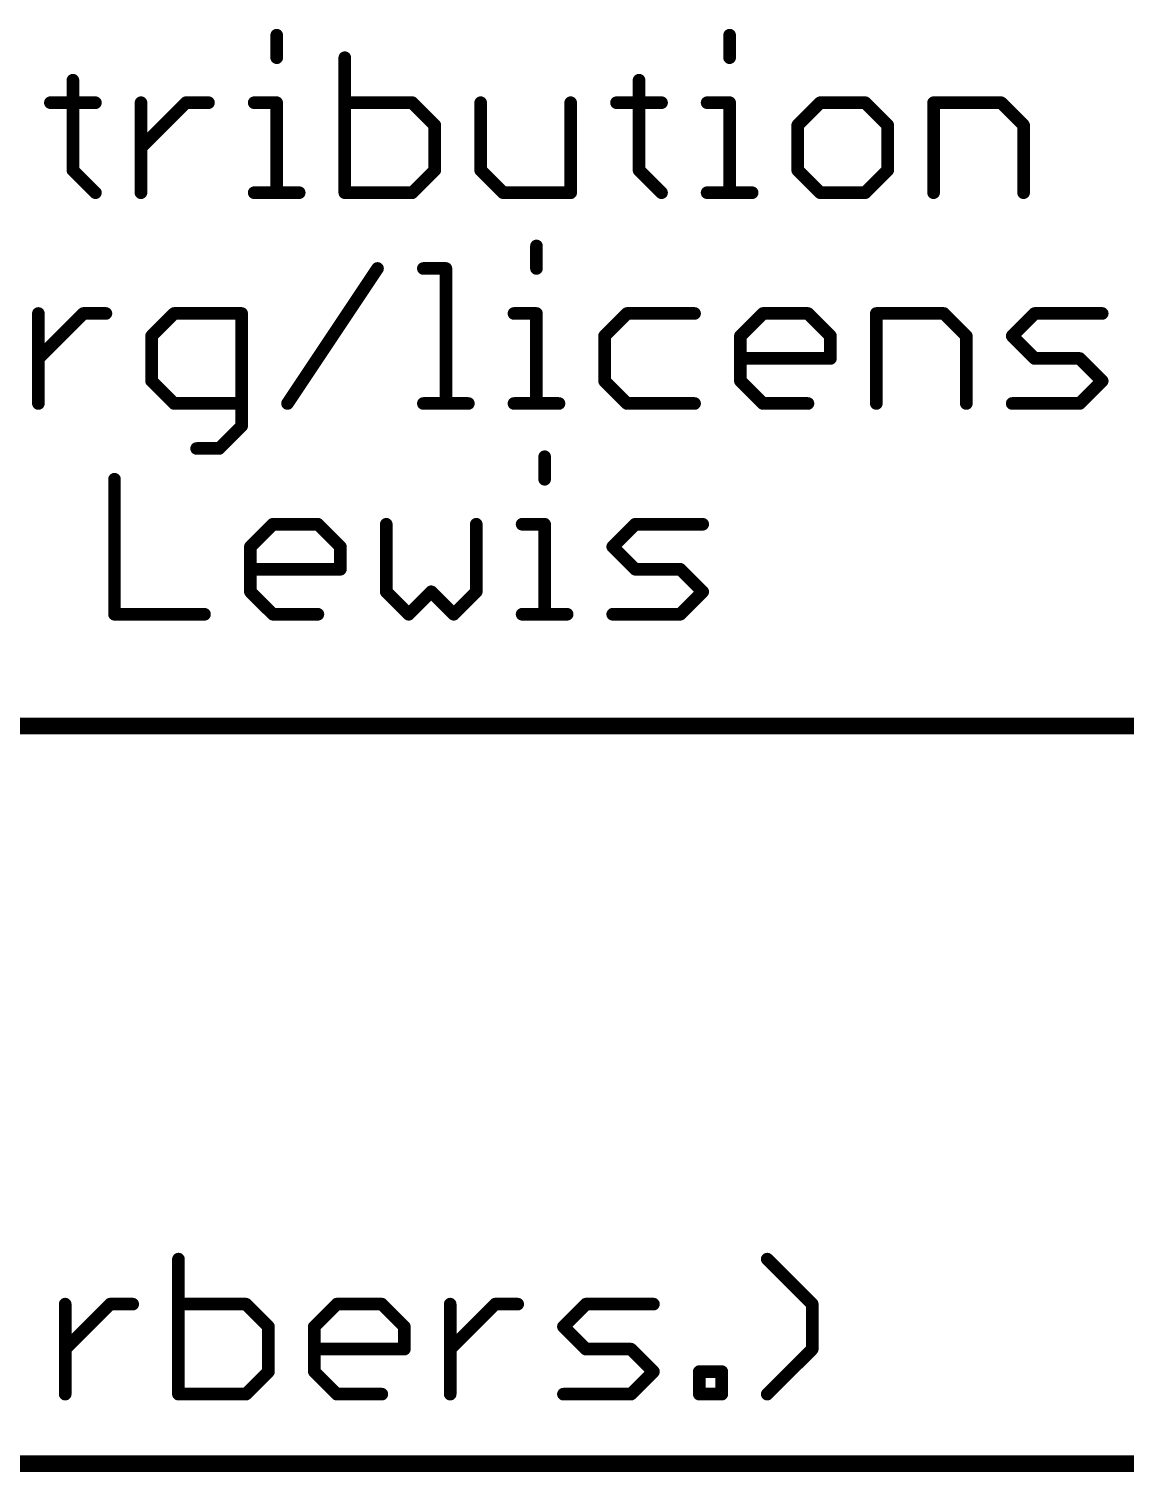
# Model space of a CAD drawing. Extents: x -32 to 75, y -66 to 21.
# Drawn here: x 27 to 40.21, y -24.23 to -6.84 of the extents above; entities that cross this region are included whole.
import ezdxf

# ---------------------------------------------------------------- set-up
doc = ezdxf.new("R2010")
doc.units = 0
doc.layers.add('51', color=53, linetype='CONTINUOUS')

msp = doc.modelspace()

# ---------------------------------------------------------------- linework, layer by layer
at = {"layer": '51'}
for points, const_width in [([(29.9907, -6.9156), (29.9907, -7.1868)], 0.1524), ([(35.4479, -6.9156), (35.4479, -7.1868)], 0.1524), ([(30.811, -7.1868), (30.811, -8.8138)], 0.1524), ([(27.535, -7.458), (27.535, -8.5426)], 0.1524), ([(34.3565, -7.458), (34.3565, -8.5426)], 0.1524), ([(27.2638, -7.7291), (27.8062, -7.7291)], 0.1524), ([(28.3553, -8.8138), (28.3553, -7.7291)], 0.1524), ([(28.3553, -8.2715), (28.8976, -7.7291)], 0.1524), ([(28.8976, -7.7291), (29.1688, -7.7291)], 0.1524), ([(29.7196, -7.7291), (29.9907, -7.7291)], 0.1524), ([(29.9907, -7.7291), (29.9907, -8.8138)], 0.1524), ([(31.6245, -7.7291), (30.811, -7.7291)], 0.1524), ([(31.8957, -8.0003), (31.6245, -7.7291)], 0.1524), ([(32.4482, -7.7291), (32.4482, -8.5426)], 0.1524), ([(33.5328, -8.8138), (33.5328, -7.7291)], 0.1524), ([(34.0853, -7.7291), (34.6276, -7.7291)], 0.1524), ([(35.1767, -7.7291), (35.4479, -7.7291)], 0.1524), ([(35.4479, -7.7291), (35.4479, -8.8138)], 0.1524), ([(36.5393, -7.7291), (36.2682, -8.0003)], 0.1524), ([(37.0817, -7.7291), (36.5393, -7.7291)], 0.1524), ([(37.3528, -8.0003), (37.0817, -7.7291)], 0.1524), ([(37.9053, -8.8138), (37.9053, -7.7291)], 0.1524), ([(37.9053, -7.7291), (38.7188, -7.7291)], 0.1524), ([(38.7188, -7.7291), (38.99, -8.0003)], 0.1524), ([(31.8957, -8.5426), (31.8957, -8.0003)], 0.1524), ([(36.2682, -8.0003), (36.2682, -8.5426)], 0.1524), ([(37.3528, -8.5426), (37.3528, -8.0003)], 0.1524), ([(38.99, -8.0003), (38.99, -8.8138)], 0.1524), ([(27.535, -8.5426), (27.8062, -8.8138)], 0.1524), ([(31.6245, -8.8138), (31.8957, -8.5426)], 0.1524), ([(32.4482, -8.5426), (32.7193, -8.8138)], 0.1524), ([(34.3565, -8.5426), (34.6276, -8.8138)], 0.1524), ([(36.2682, -8.5426), (36.5393, -8.8138)], 0.1524), ([(37.0817, -8.8138), (37.3528, -8.5426)], 0.1524), ([(29.7196, -8.8138), (30.2619, -8.8138)], 0.1524), ([(30.811, -8.8138), (31.6245, -8.8138)], 0.1524), ([(32.7193, -8.8138), (33.5328, -8.8138)], 0.1524), ([(35.1767, -8.8138), (35.7191, -8.8138)], 0.1524), ([(36.5393, -8.8138), (37.0817, -8.8138)], 0.1524), ([(33.1206, -9.4556), (33.1206, -9.7268)], 0.1524), ([(30.1208, -11.3538), (31.2055, -9.7268)], 0.1524), ([(31.758, -9.7268), (32.0291, -9.7268)], 0.1524), ([(32.0291, -9.7268), (32.0291, -11.3538)], 0.1524), ([(27.1194, -11.3538), (27.1194, -10.2691)], 0.1524), ([(27.1194, -10.8115), (27.6617, -10.2691)], 0.1524), ([(27.6617, -10.2691), (27.9329, -10.2691)], 0.1524), ([(28.7548, -10.2691), (28.4837, -10.5403)], 0.1524), ([(29.5683, -10.2691), (28.7548, -10.2691)], 0.1524), ([(29.5683, -11.625), (29.5683, -10.2691)], 0.1524), ([(32.8494, -10.2691), (33.1206, -10.2691)], 0.1524), ([(33.1206, -10.2691), (33.1206, -11.3538)], 0.1524), ([(34.212, -10.2691), (33.9409, -10.5403)], 0.1524), ([(35.0255, -10.2691), (34.212, -10.2691)], 0.1524), ([(35.578, -10.5403), (35.8492, -10.2691)], 0.1524), ([(35.8492, -10.2691), (36.3915, -10.2691)], 0.1524), ([(36.3915, -10.2691), (36.6627, -10.5403)], 0.1524), ([(37.2152, -11.3538), (37.2152, -10.2691)], 0.1524), ([(37.2152, -10.2691), (38.0287, -10.2691)], 0.1524), ([(38.0287, -10.2691), (38.2998, -10.5403)], 0.1524), ([(38.8523, -10.5403), (39.1235, -10.2691)], 0.1524), ([(39.1235, -10.2691), (39.937, -10.2691)], 0.1524), ([(28.4837, -10.5403), (28.4837, -11.0826)], 0.1524), ([(33.9409, -10.5403), (33.9409, -11.0826)], 0.1524), ([(35.578, -11.0826), (35.578, -10.5403)], 0.1524), ([(36.6627, -10.5403), (36.6627, -10.8115)], 0.1524), ([(38.2998, -10.5403), (38.2998, -11.3538)], 0.1524), ([(39.1235, -10.8115), (38.8523, -10.5403)], 0.1524), ([(36.6627, -10.8115), (35.578, -10.8115)], 0.1524), ([(39.6658, -10.8115), (39.1235, -10.8115)], 0.1524), ([(39.937, -11.0826), (39.6658, -10.8115)], 0.1524), ([(28.4837, -11.0826), (28.7548, -11.3538)], 0.1524), ([(33.9409, -11.0826), (34.212, -11.3538)], 0.1524), ([(35.8492, -11.3538), (35.578, -11.0826)], 0.1524), ([(39.6658, -11.3538), (39.937, -11.0826)], 0.1524), ([(28.7548, -11.3538), (29.5683, -11.3538)], 0.1524), ([(31.758, -11.3538), (32.3003, -11.3538)], 0.1524), ([(32.8494, -11.3538), (33.3917, -11.3538)], 0.1524), ([(34.212, -11.3538), (35.0255, -11.3538)], 0.1524), ([(36.3915, -11.3538), (35.8492, -11.3538)], 0.1524), ([(38.8523, -11.3538), (39.6658, -11.3538)], 0.1524), ([(29.2972, -11.8961), (29.5683, -11.625)], 0.1524), ([(29.026, -11.8961), (29.2972, -11.8961)], 0.1524), ([(33.2189, -11.9956), (33.2189, -12.2668)], 0.1524), ([(28.0363, -12.2668), (28.0363, -13.8938)], 0.1524), ([(29.6734, -13.0803), (29.9446, -12.8091)], 0.1524), ([(29.9446, -12.8091), (30.4869, -12.8091)], 0.1524), ([(30.4869, -12.8091), (30.7581, -13.0803)], 0.1524), ([(31.3106, -12.8091), (31.3106, -13.6226)], 0.1524), ([(32.3952, -13.6226), (32.3952, -12.8091)], 0.1524), ([(32.9477, -12.8091), (33.2189, -12.8091)], 0.1524), ([(33.2189, -12.8091), (33.2189, -13.8938)], 0.1524), ([(34.0392, -13.0803), (34.3103, -12.8091)], 0.1524), ([(34.3103, -12.8091), (35.1238, -12.8091)], 0.1524), ([(29.6734, -13.6226), (29.6734, -13.0803)], 0.1524), ([(30.7581, -13.0803), (30.7581, -13.3515)], 0.1524), ([(34.3103, -13.3515), (34.0392, -13.0803)], 0.1524), ([(30.7581, -13.3515), (29.6734, -13.3515)], 0.1524), ([(34.8527, -13.3515), (34.3103, -13.3515)], 0.1524), ([(35.1238, -13.6226), (34.8527, -13.3515)], 0.1524), ([(29.9446, -13.8938), (29.6734, -13.6226)], 0.1524), ([(31.3106, -13.6226), (31.5817, -13.8938)], 0.1524), ([(31.5817, -13.8938), (31.8529, -13.6226)], 0.1524), ([(31.8529, -13.6226), (32.1241, -13.8938)], 0.1524), ([(32.1241, -13.8938), (32.3952, -13.6226)], 0.1524), ([(34.8527, -13.8938), (35.1238, -13.6226)], 0.1524), ([(28.0363, -13.8938), (29.1209, -13.8938)], 0.1524), ([(30.4869, -13.8938), (29.9446, -13.8938)], 0.1524), ([(32.9477, -13.8938), (33.4901, -13.8938)], 0.1524), ([(34.0392, -13.8938), (34.8527, -13.8938)], 0.1524), ([(-31.75, -15.24), (69.85, -15.24)], 0.2032), ([(28.8067, -21.6648), (28.8067, -23.2918)], 0.1524), ([(36.4434, -22.2071), (35.901, -21.6648)], 0.1524), ([(27.4424, -23.2918), (27.4424, -22.2071)], 0.1524), ([(27.4424, -22.7495), (27.9847, -22.2071)], 0.1524), ([(27.9847, -22.2071), (28.2559, -22.2071)], 0.1524), ([(29.6202, -22.2071), (28.8067, -22.2071)], 0.1524), ([(29.8913, -22.4783), (29.6202, -22.2071)], 0.1524), ([(30.4438, -22.4783), (30.715, -22.2071)], 0.1524), ([(30.715, -22.2071), (31.2573, -22.2071)], 0.1524), ([(31.2573, -22.2071), (31.5285, -22.4783)], 0.1524), ([(32.081, -23.2918), (32.081, -22.2071)], 0.1524), ([(32.081, -22.7495), (32.6233, -22.2071)], 0.1524), ([(32.6233, -22.2071), (32.8945, -22.2071)], 0.1524), ([(33.4453, -22.4783), (33.7165, -22.2071)], 0.1524), ([(33.7165, -22.2071), (34.53, -22.2071)], 0.1524), ([(36.4434, -22.7495), (36.4434, -22.2071)], 0.1524), ([(29.8913, -23.0206), (29.8913, -22.4783)], 0.1524), ([(30.4438, -23.0206), (30.4438, -22.4783)], 0.1524), ([(31.5285, -22.4783), (31.5285, -22.7495)], 0.1524), ([(33.7165, -22.7495), (33.4453, -22.4783)], 0.1524), ([(31.5285, -22.7495), (30.4438, -22.7495)], 0.1524), ([(34.2588, -22.7495), (33.7165, -22.7495)], 0.1524), ([(34.53, -23.0206), (34.2588, -22.7495)], 0.1524), ([(35.901, -23.2918), (36.4434, -22.7495)], 0.1524), ([(29.6202, -23.2918), (29.8913, -23.0206)], 0.1524), ([(30.715, -23.2918), (30.4438, -23.0206)], 0.1524), ([(34.2588, -23.2918), (34.53, -23.0206)], 0.1524), ([(35.0825, -23.2918), (35.0825, -23.0206)], 0.1524), ([(35.0825, -23.0206), (35.3536, -23.0206)], 0.1524), ([(35.3536, -23.0206), (35.3536, -23.2918)], 0.1524), ([(28.8067, -23.2918), (29.6202, -23.2918)], 0.1524), ([(31.2573, -23.2918), (30.715, -23.2918)], 0.1524), ([(33.4453, -23.2918), (34.2588, -23.2918)], 0.1524), ([(35.3536, -23.2918), (35.0825, -23.2918)], 0.1524), ([(-31.75, -24.13), (69.85, -24.13)], 0.2032)]:
    msp.add_lwpolyline(points, dxfattribs=dict(at, const_width=const_width))
at = {"layer": '51', "const_width": 0.0762}
for points in [[(30.0288, -6.9156, 1), (29.9526, -6.9156)], [(35.486, -6.9156, 1), (35.4098, -6.9156)], [(30.8491, -7.1868, 1), (30.7729, -7.1868)], [(29.9526, -7.1868, 1), (30.0288, -7.1868)], [(35.4098, -7.1868, 1), (35.486, -7.1868)], [(27.5731, -7.458, 1), (27.4969, -7.458)], [(34.3946, -7.458, 1), (34.3184, -7.458)], [(27.2638, -7.691, 1), (27.2638, -7.7672)], [(27.8062, -7.7672, 1), (27.8062, -7.691)], [(28.3934, -7.7291, 1), (28.3172, -7.7291)], [(28.8976, -7.691, 1), (28.8976, -7.7672)], [(28.9245, -7.7561, 1), (28.8706, -7.7022)], [(29.1688, -7.7672, 1), (29.1688, -7.691)], [(29.7196, -7.691, 1), (29.7196, -7.7672)], [(30.0288, -7.7291, 1), (29.9526, -7.7291)], [(29.9907, -7.7672, 1), (29.9907, -7.691)], [(30.811, -7.691, 1), (30.811, -7.7672)], [(31.6514, -7.7022, 1), (31.5975, -7.7561)], [(31.6245, -7.7672, 1), (31.6245, -7.691)], [(32.4863, -7.7291, 1), (32.4101, -7.7291)], [(33.5709, -7.7291, 1), (33.4947, -7.7291)], [(34.0853, -7.691, 1), (34.0853, -7.7672)], [(34.6276, -7.7672, 1), (34.6276, -7.691)], [(35.1767, -7.691, 1), (35.1767, -7.7672)], [(35.486, -7.7291, 1), (35.4098, -7.7291)], [(35.4479, -7.7672, 1), (35.4479, -7.691)], [(36.5393, -7.691, 1), (36.5393, -7.7672)], [(36.5663, -7.7561, 1), (36.5124, -7.7022)], [(37.1086, -7.7022, 1), (37.0547, -7.7561)], [(37.0817, -7.7672, 1), (37.0817, -7.691)], [(37.9434, -7.7291, 1), (37.8672, -7.7291)], [(37.9053, -7.691, 1), (37.9053, -7.7672)], [(38.7458, -7.7022, 1), (38.6919, -7.7561)], [(38.7188, -7.7672, 1), (38.7188, -7.691)], [(31.9338, -8.0003, 1), (31.8576, -8.0003)], [(31.8687, -8.0272, 1), (31.9226, -7.9734)], [(36.3063, -8.0003, 1), (36.2301, -8.0003)], [(36.2412, -7.9734, 1), (36.2951, -8.0272)], [(37.3909, -8.0003, 1), (37.3147, -8.0003)], [(37.3259, -8.0272, 1), (37.3798, -7.9734)], [(39.0281, -8.0003, 1), (38.9519, -8.0003)], [(38.9631, -8.0272, 1), (39.0169, -7.9734)], [(28.3283, -8.2445, 1), (28.3822, -8.2984)], [(27.5619, -8.5157, 1), (27.508, -8.5696)], [(27.4969, -8.5426, 1), (27.5731, -8.5426)], [(31.8576, -8.5426, 1), (31.9338, -8.5426)], [(31.9226, -8.5696, 1), (31.8687, -8.5157)], [(32.4751, -8.5157, 1), (32.4212, -8.5696)], [(32.4101, -8.5426, 1), (32.4863, -8.5426)], [(34.3834, -8.5157, 1), (34.3295, -8.5696)], [(34.3184, -8.5426, 1), (34.3946, -8.5426)], [(36.2951, -8.5157, 1), (36.2412, -8.5696)], [(36.2301, -8.5426, 1), (36.3063, -8.5426)], [(37.3147, -8.5426, 1), (37.3909, -8.5426)], [(37.3798, -8.5696, 1), (37.3259, -8.5157)], [(27.7792, -8.8407, 1), (27.8331, -8.7869)], [(28.3172, -8.8138, 1), (28.3934, -8.8138)], [(29.7196, -8.7757, 1), (29.7196, -8.8519)], [(29.9526, -8.8138, 1), (30.0288, -8.8138)], [(30.2619, -8.8519, 1), (30.2619, -8.7757)], [(30.811, -8.7757, 1), (30.811, -8.8519)], [(30.7729, -8.8138, 1), (30.8491, -8.8138)], [(31.5976, -8.7869, 1), (31.6514, -8.8407)], [(31.6245, -8.8519, 1), (31.6245, -8.7757)], [(32.7193, -8.7757, 1), (32.7193, -8.8519)], [(32.6924, -8.8407, 1), (32.7463, -8.7869)], [(33.4947, -8.8138, 1), (33.5709, -8.8138)], [(33.5328, -8.8519, 1), (33.5328, -8.7757)], [(34.6007, -8.8407, 1), (34.6546, -8.7869)], [(35.1767, -8.7757, 1), (35.1767, -8.8519)], [(35.4098, -8.8138, 1), (35.486, -8.8138)], [(35.7191, -8.8519, 1), (35.7191, -8.7757)], [(36.5393, -8.7757, 1), (36.5393, -8.8519)], [(36.5124, -8.8407, 1), (36.5663, -8.7869)], [(37.0547, -8.7869, 1), (37.1086, -8.8407)], [(37.0817, -8.8519, 1), (37.0817, -8.7757)], [(37.8672, -8.8138, 1), (37.9434, -8.8138)], [(38.9519, -8.8138, 1), (39.0281, -8.8138)], [(33.1587, -9.4556, 1), (33.0825, -9.4556)], [(31.2372, -9.7479, 1), (31.1738, -9.7057)], [(31.758, -9.6887, 1), (31.758, -9.7649)], [(32.0672, -9.7268, 1), (31.991, -9.7268)], [(32.0291, -9.7649, 1), (32.0291, -9.6887)], [(33.0825, -9.7268, 1), (33.1587, -9.7268)], [(27.1575, -10.2691, 1), (27.0813, -10.2691)], [(27.6617, -10.231, 1), (27.6617, -10.3072)], [(27.6886, -10.2961, 1), (27.6348, -10.2422)], [(27.9329, -10.3072, 1), (27.9329, -10.231)], [(28.7548, -10.231, 1), (28.7548, -10.3072)], [(28.7818, -10.2961, 1), (28.7279, -10.2422)], [(29.6064, -10.2691, 1), (29.5302, -10.2691)], [(29.5683, -10.3072, 1), (29.5683, -10.231)], [(32.8494, -10.231, 1), (32.8494, -10.3072)], [(33.1587, -10.2691, 1), (33.0825, -10.2691)], [(33.1206, -10.3072, 1), (33.1206, -10.231)], [(34.212, -10.231, 1), (34.212, -10.3072)], [(34.239, -10.2961, 1), (34.1851, -10.2422)], [(35.0255, -10.3072, 1), (35.0255, -10.231)], [(35.8492, -10.231, 1), (35.8492, -10.3072)], [(35.8761, -10.2961, 1), (35.8222, -10.2422)], [(36.4184, -10.2422, 1), (36.3646, -10.2961)], [(36.3915, -10.3072, 1), (36.3915, -10.231)], [(37.2533, -10.2691, 1), (37.1771, -10.2691)], [(37.2152, -10.231, 1), (37.2152, -10.3072)], [(38.0556, -10.2422, 1), (38.0017, -10.2961)], [(38.0287, -10.3072, 1), (38.0287, -10.231)], [(39.1235, -10.231, 1), (39.1235, -10.3072)], [(39.1504, -10.2961, 1), (39.0965, -10.2422)], [(39.937, -10.3072, 1), (39.937, -10.231)], [(28.5218, -10.5403, 1), (28.4456, -10.5403)], [(28.4567, -10.5134, 1), (28.5106, -10.5672)], [(33.979, -10.5403, 1), (33.9028, -10.5403)], [(33.9139, -10.5134, 1), (33.9678, -10.5672)], [(35.6161, -10.5403, 1), (35.5399, -10.5403)], [(35.5511, -10.5134, 1), (35.605, -10.5672)], [(36.7008, -10.5403, 1), (36.6246, -10.5403)], [(36.6357, -10.5672, 1), (36.6896, -10.5134)], [(38.3379, -10.5403, 1), (38.2617, -10.5403)], [(38.2729, -10.5672, 1), (38.3268, -10.5134)], [(38.8793, -10.5134, 1), (38.8254, -10.5672)], [(38.8254, -10.5134, 1), (38.8793, -10.5672)], [(27.0924, -10.7845, 1), (27.1463, -10.8384)], [(35.578, -10.7734, 1), (35.578, -10.8496)], [(36.6246, -10.8115, 1), (36.7008, -10.8115)], [(36.6627, -10.8496, 1), (36.6627, -10.7734)], [(39.1235, -10.7734, 1), (39.1235, -10.8496)], [(39.0965, -10.8384, 1), (39.1504, -10.7845)], [(39.6928, -10.7845, 1), (39.6389, -10.8384)], [(39.6658, -10.8496, 1), (39.6658, -10.7734)], [(28.5106, -11.0557, 1), (28.4567, -11.1096)], [(28.4456, -11.0826, 1), (28.5218, -11.0826)], [(33.9678, -11.0557, 1), (33.9139, -11.1096)], [(33.9028, -11.0826, 1), (33.979, -11.0826)], [(35.605, -11.0557, 1), (35.5511, -11.1096)], [(35.5399, -11.0826, 1), (35.6161, -11.0826)], [(39.9639, -11.1096, 1), (39.91, -11.0557)], [(39.91, -11.1096, 1), (39.9639, -11.0557)], [(28.7548, -11.3157, 1), (28.7548, -11.3919)], [(28.7279, -11.3807, 1), (28.7818, -11.3269)], [(29.5683, -11.3919, 1), (29.5683, -11.3157)], [(30.0891, -11.3327, 1), (30.1525, -11.3749)], [(31.758, -11.3157, 1), (31.758, -11.3919)], [(32.3003, -11.3919, 1), (32.3003, -11.3157)], [(32.8494, -11.3157, 1), (32.8494, -11.3919)], [(33.3917, -11.3919, 1), (33.3917, -11.3157)], [(34.212, -11.3157, 1), (34.212, -11.3919)], [(34.1851, -11.3807, 1), (34.239, -11.3269)], [(35.0255, -11.3919, 1), (35.0255, -11.3157)], [(35.8492, -11.3157, 1), (35.8492, -11.3919)], [(35.8222, -11.3807, 1), (35.8761, -11.3269)], [(36.3915, -11.3919, 1), (36.3915, -11.3157)], [(38.8523, -11.3157, 1), (38.8523, -11.3919)], [(39.6389, -11.3269, 1), (39.6928, -11.3807)], [(39.6658, -11.3919, 1), (39.6658, -11.3157)], [(27.0813, -11.3538, 1), (27.1575, -11.3538)], [(31.991, -11.3538, 1), (32.0672, -11.3538)], [(33.0825, -11.3538, 1), (33.1587, -11.3538)], [(37.1771, -11.3538, 1), (37.2533, -11.3538)], [(38.2617, -11.3538, 1), (38.3379, -11.3538)], [(29.5302, -11.625, 1), (29.6064, -11.625)], [(29.5953, -11.6519, 1), (29.5414, -11.598)], [(29.026, -11.858, 1), (29.026, -11.9342)], [(29.2972, -11.9342, 1), (29.2972, -11.858)], [(29.2702, -11.8692, 1), (29.3241, -11.9231)], [(33.257, -11.9956, 1), (33.1808, -11.9956)], [(28.0744, -12.2668, 1), (27.9982, -12.2668)], [(33.1808, -12.2668, 1), (33.257, -12.2668)], [(29.9446, -12.771, 1), (29.9446, -12.8472)], [(29.9715, -12.8361, 1), (29.9176, -12.7822)], [(30.5139, -12.7822, 1), (30.46, -12.8361)], [(30.4869, -12.8472, 1), (30.4869, -12.771)], [(31.3487, -12.8091, 1), (31.2725, -12.8091)], [(32.4333, -12.8091, 1), (32.3571, -12.8091)], [(32.9477, -12.771, 1), (32.9477, -12.8472)], [(33.257, -12.8091, 1), (33.1808, -12.8091)], [(33.2189, -12.8472, 1), (33.2189, -12.771)], [(34.3103, -12.771, 1), (34.3103, -12.8472)], [(34.3373, -12.8361, 1), (34.2834, -12.7822)], [(35.1238, -12.8472, 1), (35.1238, -12.771)], [(29.7115, -13.0803, 1), (29.6353, -13.0803)], [(29.6465, -13.0534, 1), (29.7004, -13.1072)], [(30.7962, -13.0803, 1), (30.72, -13.0803)], [(30.7311, -13.1072, 1), (30.785, -13.0534)], [(34.0661, -13.0534, 1), (34.0122, -13.1072)], [(34.0122, -13.0534, 1), (34.0661, -13.1072)], [(29.6734, -13.3134, 1), (29.6734, -13.3896)], [(30.72, -13.3515, 1), (30.7962, -13.3515)], [(30.7581, -13.3896, 1), (30.7581, -13.3134)], [(34.3103, -13.3134, 1), (34.3103, -13.3896)], [(34.2834, -13.3784, 1), (34.3373, -13.3245)], [(34.8796, -13.3245, 1), (34.8257, -13.3784)], [(34.8527, -13.3896, 1), (34.8527, -13.3134)], [(29.7004, -13.5957, 1), (29.6465, -13.6496)], [(31.3375, -13.5957, 1), (31.2836, -13.6496)], [(31.8798, -13.5957, 1), (31.826, -13.6496)], [(31.8798, -13.6496, 1), (31.826, -13.5957)], [(32.4222, -13.6496, 1), (32.3683, -13.5957)], [(35.1508, -13.6496, 1), (35.0969, -13.5957)], [(35.0969, -13.6496, 1), (35.1508, -13.5957)], [(29.6353, -13.6226, 1), (29.7115, -13.6226)], [(31.2725, -13.6226, 1), (31.3487, -13.6226)], [(32.3571, -13.6226, 1), (32.4333, -13.6226)], [(28.0363, -13.8557, 1), (28.0363, -13.9319)], [(27.9982, -13.8938, 1), (28.0744, -13.8938)], [(29.1209, -13.9319, 1), (29.1209, -13.8557)], [(29.9446, -13.8557, 1), (29.9446, -13.9319)], [(29.9176, -13.9207, 1), (29.9715, -13.8669)], [(30.4869, -13.9319, 1), (30.4869, -13.8557)], [(31.5548, -13.8669, 1), (31.6087, -13.9207)], [(31.5548, -13.9207, 1), (31.6087, -13.8669)], [(32.0971, -13.8669, 1), (32.151, -13.9207)], [(32.0971, -13.9207, 1), (32.151, -13.8669)], [(32.9477, -13.8557, 1), (32.9477, -13.9319)], [(33.1808, -13.8938, 1), (33.257, -13.8938)], [(33.4901, -13.9319, 1), (33.4901, -13.8557)], [(34.0392, -13.8557, 1), (34.0392, -13.9319)], [(34.8257, -13.8669, 1), (34.8796, -13.9207)], [(34.8527, -13.9319, 1), (34.8527, -13.8557)], [(28.8448, -21.6648, 1), (28.7686, -21.6648)], [(35.928, -21.6379, 1), (35.8741, -21.6918)], [(27.4805, -22.2071, 1), (27.4043, -22.2071)], [(27.9847, -22.169, 1), (27.9847, -22.2452)], [(28.0117, -22.2341, 1), (27.9578, -22.1802)], [(28.2559, -22.2452, 1), (28.2559, -22.169)], [(28.8067, -22.169, 1), (28.8067, -22.2452)], [(29.6471, -22.1802, 1), (29.5932, -22.2341)], [(29.6202, -22.2452, 1), (29.6202, -22.169)], [(30.715, -22.169, 1), (30.715, -22.2452)], [(30.7419, -22.2341, 1), (30.6881, -22.1802)], [(31.2843, -22.1802, 1), (31.2304, -22.2341)], [(31.2573, -22.2452, 1), (31.2573, -22.169)], [(32.1191, -22.2071, 1), (32.0429, -22.2071)], [(32.6233, -22.169, 1), (32.6233, -22.2452)], [(32.6503, -22.2341, 1), (32.5964, -22.1802)], [(32.8945, -22.2452, 1), (32.8945, -22.169)], [(33.7165, -22.169, 1), (33.7165, -22.2452)], [(33.7434, -22.2341, 1), (33.6895, -22.1802)], [(34.53, -22.2452, 1), (34.53, -22.169)], [(36.4815, -22.2071, 1), (36.4053, -22.2071)], [(36.4164, -22.2341, 1), (36.4703, -22.1802)], [(29.9294, -22.4783, 1), (29.8532, -22.4783)], [(29.8644, -22.5052, 1), (29.9183, -22.4514)], [(30.4819, -22.4783, 1), (30.4057, -22.4783)], [(30.4169, -22.4514, 1), (30.4708, -22.5052)], [(31.5666, -22.4783, 1), (31.4904, -22.4783)], [(31.5016, -22.5052, 1), (31.5554, -22.4514)], [(33.4722, -22.4514, 1), (33.4184, -22.5052)], [(33.4184, -22.4514, 1), (33.4722, -22.5052)], [(27.4154, -22.7225, 1), (27.4693, -22.7764)], [(30.4438, -22.7114, 1), (30.4438, -22.7876)], [(31.4904, -22.7495, 1), (31.5666, -22.7495)], [(31.5285, -22.7876, 1), (31.5285, -22.7114)], [(32.0541, -22.7225, 1), (32.1079, -22.7764)], [(33.7165, -22.7114, 1), (33.7165, -22.7876)], [(33.6895, -22.7764, 1), (33.7434, -22.7225)], [(34.2857, -22.7225, 1), (34.2318, -22.7764)], [(34.2588, -22.7876, 1), (34.2588, -22.7114)], [(36.4053, -22.7495, 1), (36.4815, -22.7495)], [(36.4703, -22.7764, 1), (36.4164, -22.7225)], [(29.9183, -23.0476, 1), (29.8644, -22.9937)], [(30.4708, -22.9937, 1), (30.4169, -23.0476)], [(34.5569, -23.0476, 1), (34.503, -22.9937)], [(34.503, -23.0476, 1), (34.5569, -22.9937)], [(35.1206, -23.0206, 1), (35.0444, -23.0206)], [(35.0825, -22.9825, 1), (35.0825, -23.0587)], [(35.3917, -23.0206, 1), (35.3155, -23.0206)], [(35.3536, -23.0587, 1), (35.3536, -22.9825)], [(29.8532, -23.0206, 1), (29.9294, -23.0206)], [(30.4057, -23.0206, 1), (30.4819, -23.0206)], [(27.4043, -23.2918, 1), (27.4805, -23.2918)], [(28.8067, -23.2537, 1), (28.8067, -23.3299)], [(28.7686, -23.2918, 1), (28.8448, -23.2918)], [(29.5932, -23.2649, 1), (29.6471, -23.3187)], [(29.6202, -23.3299, 1), (29.6202, -23.2537)], [(30.715, -23.2537, 1), (30.715, -23.3299)], [(30.6881, -23.3187, 1), (30.7419, -23.2649)], [(31.2573, -23.3299, 1), (31.2573, -23.2537)], [(32.0429, -23.2918, 1), (32.1191, -23.2918)], [(33.4453, -23.2537, 1), (33.4453, -23.3299)], [(34.2318, -23.2649, 1), (34.2857, -23.3187)], [(34.2588, -23.3299, 1), (34.2588, -23.2537)], [(35.0825, -23.2537, 1), (35.0825, -23.3299)], [(35.0444, -23.2918, 1), (35.1206, -23.2918)], [(35.3155, -23.2918, 1), (35.3917, -23.2918)], [(35.3536, -23.3299, 1), (35.3536, -23.2537)], [(35.8741, -23.2649, 1), (35.928, -23.3187)]]:
    msp.add_lwpolyline(points, format="xyb", dxfattribs=at)

doc.saveas('drawing.dxf')
